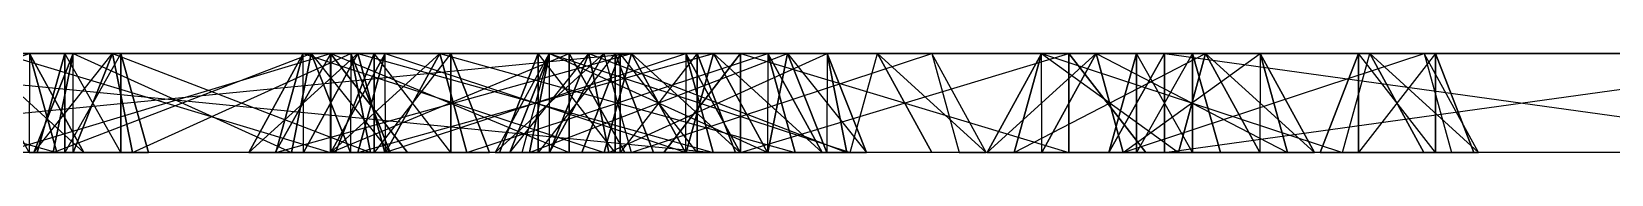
# Model space of a CAD drawing. Extents: x -3500 to 3500, y -22 to 22.
# Drawn here: x -1450.22 to -1412.48, y 19.69 to 22.05 of the extents above; entities that cross this region are included whole.
import ezdxf

# ---------------------------------------------------------------- set-up
doc = ezdxf.new("R2010")
doc.units = 0
doc.layers.add('UB3D', color=1, linetype='CONTINUOUS')

msp = doc.modelspace()

# ---------------------------------------------------------------- linework, layer by layer
at = {"layer": 'UB3D', "color": 2}
for points in [[(-1459.408661, 22.047244, 1392.580236), (-1460.059685, 19.685039, 1391.932126), (-1435.891614, 22.047244, 1368.958189)], [(-1460.059685, 19.685039, 1391.932126), (-1435.891614, 22.047244, 1368.958189), (-1436.542638, 19.685039, 1368.310079)], [(-1459.408661, 22.047244, 1392.580236), (-1458.106693, 22.047244, 1393.876457), (-1435.891614, 22.047244, 1368.958189)], [(-1457.455669, 19.685039, 1370.90252), (-1458.106693, 22.047244, 1370.254409), (-1449.616654, 19.685039, 1363.028504)], [(-1458.106693, 22.047244, 1370.254409), (-1449.616654, 19.685039, 1363.028504), (-1450.267677, 22.047244, 1362.380394)], [(-1457.455669, 19.685039, 1394.524567), (-1458.106693, 22.047244, 1393.876457), (-1433.938622, 19.685039, 1370.90252)], [(-1458.106693, 22.047244, 1393.876457), (-1433.938622, 19.685039, 1370.90252), (-1434.589646, 22.047244, 1370.254409)], [(-1458.106693, 22.047244, 1393.876457), (-1435.891614, 22.047244, 1368.958189), (-1434.589646, 22.047244, 1370.254409)], [(-1457.455669, 19.685039, 1391.932126), (-1450.267677, 22.047244, 1400.454252), (-1449.616654, 19.685039, 1399.806142)], [(-1450.267677, 22.047244, 1400.454252), (-1451.569646, 22.047244, 1401.750472), (-1448.971457, 19.685039, 1401.75626)], [(-1451.569646, 22.047244, 1401.750472), (-1448.971457, 19.685039, 1401.75626), (-1450.273425, 19.685039, 1403.05248)], [(-1450.918661, 22.047244, 1360.813661), (-1450.918661, 19.685039, 1359.895039), (-1443.079646, 22.047244, 1360.813661)], [(-1450.918661, 19.685039, 1359.895039), (-1443.079646, 22.047244, 1360.813661), (-1443.079646, 19.685039, 1359.895039)], [(-1450.918661, 19.685039, 1363.569528), (-1450.918661, 22.047244, 1362.650906), (-1443.079646, 19.685039, 1363.569528)], [(-1450.918661, 22.047244, 1362.650906), (-1443.079646, 19.685039, 1363.569528), (-1443.079646, 22.047244, 1362.650906)], [(-1450.918661, 22.047244, 1360.813661), (-1450.918661, 22.047244, 1362.650906), (-1443.079646, 22.047244, 1360.813661)], [(-1450.918661, 22.047244, 1362.650906), (-1443.079646, 22.047244, 1360.813661), (-1443.079646, 22.047244, 1362.650906)], [(-1450.918661, 22.047244, 1400.18374), (-1450.918661, 19.685039, 1399.265118), (-1443.079646, 22.047244, 1400.18374)], [(-1450.918661, 19.685039, 1399.265118), (-1443.079646, 22.047244, 1400.18374), (-1443.079646, 19.685039, 1399.265118)], [(-1450.918661, 19.685039, 1402.939606), (-1450.918661, 22.047244, 1402.020984), (-1443.079646, 19.685039, 1402.939606)], [(-1450.918661, 22.047244, 1402.020984), (-1443.079646, 19.685039, 1402.939606), (-1443.079646, 22.047244, 1402.020984)], [(-1450.918661, 22.047244, 1400.18374), (-1450.918661, 22.047244, 1402.020984), (-1443.079646, 22.047244, 1400.18374)], [(-1450.918661, 22.047244, 1402.020984), (-1443.079646, 22.047244, 1400.18374), (-1443.079646, 22.047244, 1402.020984)], [(-1450.267677, 22.047244, 1362.380394), (-1450.273425, 19.685039, 1359.782165), (-1448.971457, 19.685039, 1361.078386)], [(-1449.616654, 19.685039, 1363.028504), (-1450.267677, 22.047244, 1362.380394), (-1448.971457, 19.685039, 1361.078386)], [(-1450.267677, 22.047244, 1400.454252), (-1449.616654, 19.685039, 1399.806142), (-1448.971457, 19.685039, 1401.75626)], [(-1450.168661, 19.685039, -1534.760276), (-1449.700472, 19.685039, -1533.345039), (-1449.227992, 22.047244, -1533.815394)], [(-1449.223858, 19.685039, -1535.700906), (-1450.168661, 19.685039, -1534.760276), (-1448.283189, 22.047244, -1534.756024)], [(-1450.168661, 19.685039, -1534.760276), (-1448.283189, 22.047244, -1534.756024), (-1449.227992, 22.047244, -1533.815394)], [(-1450.168661, 19.685039, -1550.953976), (-1449.227992, 22.047244, -1551.898858), (-1449.700472, 19.685039, -1552.369213)], [(-1450.168661, 19.685039, -1550.953976), (-1449.223858, 19.685039, -1550.013346), (-1449.227992, 22.047244, -1551.898858)], [(-1449.422244, 19.685039, -1532.952402), (-1449.422244, 22.047244, -1534.285709), (-1450.088898, 19.685039, -1534.285709)], [(-1449.422244, 22.047244, -1534.285709), (-1450.088898, 19.685039, -1534.285709), (-1449.422244, 22.047244, -1551.428543)], [(-1450.088898, 19.685039, -1534.285709), (-1449.422244, 22.047244, -1551.428543), (-1450.088898, 19.685039, -1551.428543)], [(-1449.422244, 22.047244, -1551.428543), (-1450.088898, 19.685039, -1551.428543), (-1449.422244, 19.685039, -1552.76185)], [(-1449.700472, 19.685039, -1533.345039), (-1449.227992, 22.047244, -1533.815394), (-1444.011575, 19.685039, -1527.630748)], [(-1449.227992, 22.047244, -1551.898858), (-1449.700472, 19.685039, -1552.369213), (-1443.539094, 22.047244, -1557.61315)], [(-1449.700472, 19.685039, -1552.369213), (-1443.539094, 22.047244, -1557.61315), (-1444.011575, 19.685039, -1558.083504)], [(-1449.422244, 19.685039, -1532.952402), (-1448.088937, 19.685039, -1532.952402), (-1449.422244, 22.047244, -1534.285709)], [(-1448.088937, 19.685039, -1532.952402), (-1449.422244, 22.047244, -1534.285709), (-1448.088937, 22.047244, -1534.285709)], [(-1449.422244, 22.047244, -1534.285709), (-1448.088937, 22.047244, -1534.285709), (-1449.422244, 22.047244, -1551.428543)], [(-1448.088937, 22.047244, -1534.285709), (-1449.422244, 22.047244, -1551.428543), (-1448.088937, 22.047244, -1551.428543)], [(-1449.422244, 22.047244, -1551.428543), (-1448.088937, 22.047244, -1551.428543), (-1449.422244, 19.685039, -1552.76185)], [(-1448.088937, 22.047244, -1551.428543), (-1449.422244, 19.685039, -1552.76185), (-1448.088937, 19.685039, -1552.76185)], [(-1449.227992, 22.047244, -1533.815394), (-1444.011575, 19.685039, -1527.630748), (-1443.539094, 22.047244, -1528.101102)], [(-1448.283189, 22.047244, -1534.756024), (-1449.227992, 22.047244, -1533.815394), (-1442.594291, 22.047244, -1529.041732)], [(-1449.227992, 22.047244, -1533.815394), (-1442.594291, 22.047244, -1529.041732), (-1443.539094, 22.047244, -1528.101102)], [(-1449.223858, 19.685039, -1550.013346), (-1449.227992, 22.047244, -1551.898858), (-1448.283189, 22.047244, -1550.958228)], [(-1449.227992, 22.047244, -1551.898858), (-1448.283189, 22.047244, -1550.958228), (-1443.539094, 22.047244, -1557.61315)], [(-1449.223858, 19.685039, -1535.700906), (-1448.283189, 22.047244, -1534.756024), (-1447.810709, 19.685039, -1535.226378)], [(-1449.223858, 19.685039, -1550.013346), (-1447.810709, 19.685039, -1550.487874), (-1448.283189, 22.047244, -1550.958228)], [(-1448.283189, 22.047244, -1534.756024), (-1447.810709, 19.685039, -1535.226378), (-1442.594291, 22.047244, -1529.041732)], [(-1447.810709, 19.685039, -1550.487874), (-1448.283189, 22.047244, -1550.958228), (-1442.121811, 19.685039, -1556.202165)], [(-1448.283189, 22.047244, -1550.958228), (-1442.121811, 19.685039, -1556.202165), (-1442.594291, 22.047244, -1556.67252)], [(-1448.283189, 22.047244, -1550.958228), (-1443.539094, 22.047244, -1557.61315), (-1442.594291, 22.047244, -1556.67252)], [(-1448.088937, 19.685039, -1532.952402), (-1447.422283, 19.685039, -1534.285709), (-1448.088937, 22.047244, -1534.285709)], [(-1447.422283, 19.685039, -1534.285709), (-1448.088937, 22.047244, -1534.285709), (-1447.422283, 19.685039, -1551.428543)], [(-1448.088937, 22.047244, -1534.285709), (-1447.422283, 19.685039, -1551.428543), (-1448.088937, 22.047244, -1551.428543)], [(-1447.422283, 19.685039, -1551.428543), (-1448.088937, 22.047244, -1551.428543), (-1448.088937, 19.685039, -1552.76185)], [(-1447.810709, 19.685039, -1535.226378), (-1442.594291, 22.047244, -1529.041732), (-1442.121811, 19.685039, -1529.512087)], [(-1445.02685, 19.685039, 1361.078386), (-1444.381654, 19.685039, 1363.028504), (-1443.73063, 22.047244, 1362.380394)], [(-1443.724882, 19.685039, 1359.782165), (-1445.02685, 19.685039, 1361.078386), (-1442.428661, 22.047244, 1361.084173)], [(-1445.02685, 19.685039, 1361.078386), (-1442.428661, 22.047244, 1361.084173), (-1443.73063, 22.047244, 1362.380394)], [(-1445.02685, 19.685039, 1401.75626), (-1443.73063, 22.047244, 1400.454252), (-1444.381654, 19.685039, 1399.806142)], [(-1445.02685, 19.685039, 1401.75626), (-1443.724882, 19.685039, 1403.05248), (-1443.73063, 22.047244, 1400.454252)], [(-1444.4, 19.685039, -1529.238071), (-1443.066693, 22.047244, -1529.238071), (-1443.066693, 19.685039, -1529.904724)], [(-1444.4, 19.685039, -1527.904764), (-1443.066693, 19.685039, -1527.23811), (-1443.066693, 22.047244, -1527.904764)], [(-1444.4, 19.685039, -1529.238071), (-1444.4, 19.685039, -1527.904764), (-1443.066693, 22.047244, -1529.238071)], [(-1444.4, 19.685039, -1527.904764), (-1443.066693, 22.047244, -1529.238071), (-1443.066693, 22.047244, -1527.904764)], [(-1444.4, 19.685039, -1557.809488), (-1443.066693, 22.047244, -1557.809488), (-1443.066693, 19.685039, -1558.476142)], [(-1444.4, 19.685039, -1556.476181), (-1443.066693, 19.685039, -1555.809528), (-1443.066693, 22.047244, -1556.476181)], [(-1444.4, 19.685039, -1557.809488), (-1444.4, 19.685039, -1556.476181), (-1443.066693, 22.047244, -1557.809488)], [(-1444.4, 19.685039, -1556.476181), (-1443.066693, 22.047244, -1557.809488), (-1443.066693, 22.047244, -1556.476181)], [(-1444.381654, 19.685039, 1363.028504), (-1443.73063, 22.047244, 1362.380394), (-1436.542638, 19.685039, 1370.90252)], [(-1443.73063, 22.047244, 1400.454252), (-1444.381654, 19.685039, 1399.806142), (-1435.891614, 22.047244, 1392.580236)], [(-1444.381654, 19.685039, 1399.806142), (-1435.891614, 22.047244, 1392.580236), (-1436.542638, 19.685039, 1391.932126)], [(-1444.011575, 19.685039, -1527.630748), (-1443.539094, 22.047244, -1528.101102), (-1442.598425, 19.685039, -1527.15622)], [(-1443.539094, 22.047244, -1557.61315), (-1444.011575, 19.685039, -1558.083504), (-1442.598425, 19.685039, -1558.558031)], [(-1443.73063, 22.047244, 1362.380394), (-1436.542638, 19.685039, 1370.90252), (-1435.891614, 22.047244, 1370.254409)], [(-1442.428661, 22.047244, 1361.084173), (-1443.73063, 22.047244, 1362.380394), (-1434.589646, 22.047244, 1368.958189)], [(-1443.73063, 22.047244, 1362.380394), (-1434.589646, 22.047244, 1368.958189), (-1435.891614, 22.047244, 1370.254409)], [(-1443.724882, 19.685039, 1403.05248), (-1443.73063, 22.047244, 1400.454252), (-1442.428661, 22.047244, 1401.750472)], [(-1443.73063, 22.047244, 1400.454252), (-1442.428661, 22.047244, 1401.750472), (-1435.891614, 22.047244, 1392.580236)], [(-1443.724882, 19.685039, 1359.782165), (-1442.428661, 22.047244, 1361.084173), (-1441.777638, 19.685039, 1360.436063)], [(-1443.724882, 19.685039, 1403.05248), (-1441.777638, 19.685039, 1402.398583), (-1442.428661, 22.047244, 1401.750472)], [(-1442.594291, 22.047244, -1529.041732), (-1443.539094, 22.047244, -1528.101102), (-1441.653622, 19.685039, -1528.09685)], [(-1443.539094, 22.047244, -1528.101102), (-1441.653622, 19.685039, -1528.09685), (-1442.598425, 19.685039, -1527.15622)], [(-1443.539094, 22.047244, -1557.61315), (-1442.594291, 22.047244, -1556.67252), (-1442.598425, 19.685039, -1558.558031)], [(-1443.079646, 22.047244, 1360.813661), (-1443.079646, 19.685039, 1359.895039), (-1441.242402, 19.685039, 1360.813661)], [(-1443.079646, 19.685039, 1363.569528), (-1443.079646, 22.047244, 1362.650906), (-1441.242402, 19.685039, 1362.650906)], [(-1443.079646, 22.047244, 1360.813661), (-1443.079646, 22.047244, 1362.650906), (-1441.242402, 19.685039, 1360.813661)], [(-1443.079646, 22.047244, 1362.650906), (-1441.242402, 19.685039, 1360.813661), (-1441.242402, 19.685039, 1362.650906)], [(-1443.079646, 22.047244, 1400.18374), (-1443.079646, 19.685039, 1399.265118), (-1441.242402, 19.685039, 1400.18374)], [(-1443.079646, 19.685039, 1402.939606), (-1443.079646, 22.047244, 1402.020984), (-1441.242402, 19.685039, 1402.020984)], [(-1443.079646, 22.047244, 1400.18374), (-1443.079646, 22.047244, 1402.020984), (-1441.242402, 19.685039, 1400.18374)], [(-1443.079646, 22.047244, 1402.020984), (-1441.242402, 19.685039, 1400.18374), (-1441.242402, 19.685039, 1402.020984)], [(-1443.067087, 19.685039, 1216.71689), (-1441.770866, 22.047244, 1215.414882), (-1442.42189, 19.685039, 1214.766772)], [(-1443.067087, 19.685039, 1216.71689), (-1441.765118, 19.685039, 1218.01311), (-1441.770866, 22.047244, 1215.414882)], [(-1443.067087, 19.685039, 1337.456339), (-1442.42189, 19.685039, 1339.406457), (-1441.770866, 22.047244, 1338.758346)], [(-1441.765118, 19.685039, 1336.160118), (-1443.067087, 19.685039, 1337.456339), (-1440.468898, 22.047244, 1337.462126)], [(-1443.067087, 19.685039, 1337.456339), (-1440.468898, 22.047244, 1337.462126), (-1441.770866, 22.047244, 1338.758346)], [(-1443.067087, 19.685039, 1326.95311), (-1441.770866, 22.047244, 1325.651102), (-1442.42189, 19.685039, 1325.002992)], [(-1443.067087, 19.685039, 1326.95311), (-1441.765118, 19.685039, 1328.249331), (-1441.770866, 22.047244, 1325.651102)], [(-1443.066693, 22.047244, -1529.238071), (-1443.066693, 19.685039, -1529.904724), (-1437.377795, 22.047244, -1529.238071)], [(-1443.066693, 19.685039, -1529.904724), (-1437.377795, 22.047244, -1529.238071), (-1437.377795, 19.685039, -1529.904724)], [(-1443.066693, 19.685039, -1527.23811), (-1443.066693, 22.047244, -1527.904764), (-1437.377795, 19.685039, -1527.23811)], [(-1443.066693, 22.047244, -1527.904764), (-1437.377795, 19.685039, -1527.23811), (-1437.377795, 22.047244, -1527.904764)], [(-1443.066693, 22.047244, -1529.238071), (-1443.066693, 22.047244, -1527.904764), (-1437.377795, 22.047244, -1529.238071)], [(-1443.066693, 22.047244, -1527.904764), (-1437.377795, 22.047244, -1529.238071), (-1437.377795, 22.047244, -1527.904764)], [(-1443.066693, 22.047244, -1557.809488), (-1443.066693, 19.685039, -1558.476142), (-1437.377795, 22.047244, -1557.809488)], [(-1443.066693, 19.685039, -1558.476142), (-1437.377795, 22.047244, -1557.809488), (-1437.377795, 19.685039, -1558.476142)], [(-1443.066693, 19.685039, -1555.809528), (-1443.066693, 22.047244, -1556.476181), (-1437.377795, 19.685039, -1555.809528)], [(-1443.066693, 22.047244, -1556.476181), (-1437.377795, 19.685039, -1555.809528), (-1437.377795, 22.047244, -1556.476181)], [(-1443.066693, 22.047244, -1557.809488), (-1443.066693, 22.047244, -1556.476181), (-1437.377795, 22.047244, -1557.809488)], [(-1443.066693, 22.047244, -1556.476181), (-1437.377795, 22.047244, -1557.809488), (-1437.377795, 22.047244, -1556.476181)], [(-1442.038504, 19.685039, 1237.585276), (-1442.038504, 22.047244, 1235.748031), (-1442.957126, 19.685039, 1235.748031)], [(-1442.038504, 22.047244, 1235.748031), (-1442.957126, 19.685039, 1235.748031), (-1442.038504, 22.047244, 1196.377953)], [(-1442.957126, 19.685039, 1235.748031), (-1442.038504, 22.047244, 1196.377953), (-1442.957126, 19.685039, 1196.377953)], [(-1442.038504, 22.047244, 1196.377953), (-1442.957126, 19.685039, 1196.377953), (-1442.038504, 19.685039, 1194.540709)], [(-1442.038504, 19.685039, 1339.94748), (-1442.038504, 22.047244, 1338.110236), (-1442.957126, 19.685039, 1338.110236)], [(-1442.038504, 22.047244, 1338.110236), (-1442.957126, 19.685039, 1338.110236), (-1442.038504, 22.047244, 1326.299213)], [(-1442.957126, 19.685039, 1338.110236), (-1442.038504, 22.047244, 1326.299213), (-1442.957126, 19.685039, 1326.299213)], [(-1442.038504, 22.047244, 1326.299213), (-1442.957126, 19.685039, 1326.299213), (-1442.038504, 19.685039, 1324.461969)], [(-1442.594291, 22.047244, -1556.67252), (-1442.598425, 19.685039, -1558.558031), (-1441.653622, 19.685039, -1557.617402)], [(-1442.594291, 22.047244, -1529.041732), (-1442.121811, 19.685039, -1529.512087), (-1441.653622, 19.685039, -1528.09685)], [(-1442.121811, 19.685039, -1556.202165), (-1442.594291, 22.047244, -1556.67252), (-1441.653622, 19.685039, -1557.617402)], [(-1442.428661, 22.047244, 1361.084173), (-1441.777638, 19.685039, 1360.436063), (-1434.589646, 22.047244, 1368.958189)], [(-1441.777638, 19.685039, 1402.398583), (-1442.428661, 22.047244, 1401.750472), (-1433.938622, 19.685039, 1394.524567)], [(-1442.428661, 22.047244, 1401.750472), (-1433.938622, 19.685039, 1394.524567), (-1434.589646, 22.047244, 1393.876457)], [(-1442.428661, 22.047244, 1401.750472), (-1435.891614, 22.047244, 1392.580236), (-1434.589646, 22.047244, 1393.876457)], [(-1441.770866, 22.047244, 1215.414882), (-1442.42189, 19.685039, 1214.766772), (-1433.93185, 22.047244, 1207.540866)], [(-1442.42189, 19.685039, 1214.766772), (-1433.93185, 22.047244, 1207.540866), (-1434.582874, 19.685039, 1206.892756)], [(-1442.42189, 19.685039, 1339.406457), (-1441.770866, 22.047244, 1338.758346), (-1434.582874, 19.685039, 1347.280472)], [(-1441.770866, 22.047244, 1325.651102), (-1442.42189, 19.685039, 1325.002992), (-1433.93185, 22.047244, 1317.777087)], [(-1442.42189, 19.685039, 1325.002992), (-1433.93185, 22.047244, 1317.777087), (-1434.582874, 19.685039, 1317.128976)], [(-1442.038504, 19.685039, 1237.585276), (-1440.20126, 19.685039, 1237.585276), (-1442.038504, 22.047244, 1235.748031)], [(-1440.20126, 19.685039, 1237.585276), (-1442.038504, 22.047244, 1235.748031), (-1440.20126, 22.047244, 1235.748031)], [(-1442.038504, 22.047244, 1235.748031), (-1440.20126, 22.047244, 1235.748031), (-1442.038504, 22.047244, 1196.377953)], [(-1440.20126, 22.047244, 1235.748031), (-1442.038504, 22.047244, 1196.377953), (-1440.20126, 22.047244, 1196.377953)], [(-1442.038504, 22.047244, 1196.377953), (-1440.20126, 22.047244, 1196.377953), (-1442.038504, 19.685039, 1194.540709)], [(-1440.20126, 22.047244, 1196.377953), (-1442.038504, 19.685039, 1194.540709), (-1440.20126, 19.685039, 1194.540709)], [(-1442.038504, 19.685039, 1339.94748), (-1440.20126, 19.685039, 1339.94748), (-1442.038504, 22.047244, 1338.110236)], [(-1440.20126, 19.685039, 1339.94748), (-1442.038504, 22.047244, 1338.110236), (-1440.20126, 22.047244, 1338.110236)], [(-1442.038504, 22.047244, 1338.110236), (-1440.20126, 22.047244, 1338.110236), (-1442.038504, 22.047244, 1326.299213)], [(-1440.20126, 22.047244, 1338.110236), (-1442.038504, 22.047244, 1326.299213), (-1440.20126, 22.047244, 1326.299213)], [(-1442.038504, 22.047244, 1326.299213), (-1440.20126, 22.047244, 1326.299213), (-1442.038504, 19.685039, 1324.461969)], [(-1440.20126, 22.047244, 1326.299213), (-1442.038504, 19.685039, 1324.461969), (-1440.20126, 19.685039, 1324.461969)], [(-1441.777638, 19.685039, 1360.436063), (-1434.589646, 22.047244, 1368.958189), (-1433.938622, 19.685039, 1368.310079)], [(-1441.765118, 19.685039, 1218.01311), (-1441.770866, 22.047244, 1215.414882), (-1440.468898, 22.047244, 1216.711102)], [(-1441.770866, 22.047244, 1215.414882), (-1440.468898, 22.047244, 1216.711102), (-1433.93185, 22.047244, 1207.540866)], [(-1441.770866, 22.047244, 1338.758346), (-1434.582874, 19.685039, 1347.280472), (-1433.93185, 22.047244, 1346.632362)], [(-1440.468898, 22.047244, 1337.462126), (-1441.770866, 22.047244, 1338.758346), (-1432.629882, 22.047244, 1345.336142)], [(-1441.770866, 22.047244, 1338.758346), (-1432.629882, 22.047244, 1345.336142), (-1433.93185, 22.047244, 1346.632362)], [(-1441.765118, 19.685039, 1328.249331), (-1441.770866, 22.047244, 1325.651102), (-1440.468898, 22.047244, 1326.947323)], [(-1441.770866, 22.047244, 1325.651102), (-1440.468898, 22.047244, 1326.947323), (-1433.93185, 22.047244, 1317.777087)], [(-1441.765118, 19.685039, 1218.01311), (-1439.817874, 19.685039, 1217.359213), (-1440.468898, 22.047244, 1216.711102)], [(-1441.765118, 19.685039, 1336.160118), (-1440.468898, 22.047244, 1337.462126), (-1439.817874, 19.685039, 1336.814016)], [(-1441.765118, 19.685039, 1328.249331), (-1439.817874, 19.685039, 1327.595433), (-1440.468898, 22.047244, 1326.947323)], [(-1439.817874, 19.685039, 1217.359213), (-1440.468898, 22.047244, 1216.711102), (-1431.978858, 19.685039, 1209.485197)], [(-1440.468898, 22.047244, 1216.711102), (-1431.978858, 19.685039, 1209.485197), (-1432.629882, 22.047244, 1208.837087)], [(-1440.468898, 22.047244, 1216.711102), (-1433.93185, 22.047244, 1207.540866), (-1432.629882, 22.047244, 1208.837087)], [(-1440.468898, 22.047244, 1337.462126), (-1439.817874, 19.685039, 1336.814016), (-1432.629882, 22.047244, 1345.336142)], [(-1439.817874, 19.685039, 1327.595433), (-1440.468898, 22.047244, 1326.947323), (-1431.978858, 19.685039, 1319.721417)], [(-1440.468898, 22.047244, 1326.947323), (-1431.978858, 19.685039, 1319.721417), (-1432.629882, 22.047244, 1319.073307)], [(-1440.468898, 22.047244, 1326.947323), (-1433.93185, 22.047244, 1317.777087), (-1432.629882, 22.047244, 1319.073307)], [(-1440.20126, 19.685039, 1237.585276), (-1439.282638, 19.685039, 1235.748031), (-1440.20126, 22.047244, 1235.748031)], [(-1439.282638, 19.685039, 1235.748031), (-1440.20126, 22.047244, 1235.748031), (-1439.282638, 19.685039, 1196.377953)], [(-1440.20126, 22.047244, 1235.748031), (-1439.282638, 19.685039, 1196.377953), (-1440.20126, 22.047244, 1196.377953)], [(-1439.282638, 19.685039, 1196.377953), (-1440.20126, 22.047244, 1196.377953), (-1440.20126, 19.685039, 1194.540709)], [(-1440.20126, 19.685039, 1339.94748), (-1439.282638, 19.685039, 1338.110236), (-1440.20126, 22.047244, 1338.110236)], [(-1439.282638, 19.685039, 1338.110236), (-1440.20126, 22.047244, 1338.110236), (-1439.282638, 19.685039, 1326.299213)], [(-1440.20126, 22.047244, 1338.110236), (-1439.282638, 19.685039, 1326.299213), (-1440.20126, 22.047244, 1326.299213)], [(-1439.282638, 19.685039, 1326.299213), (-1440.20126, 22.047244, 1326.299213), (-1440.20126, 19.685039, 1324.461969)], [(-1439.817874, 19.685039, 1336.814016), (-1432.629882, 22.047244, 1345.336142), (-1431.978858, 19.685039, 1344.688031)], [(-1439.147559, 19.685039, 1282.338228), (-1438.502362, 19.685039, 1284.288346), (-1437.851339, 22.047244, 1283.640236)], [(-1437.845591, 19.685039, 1281.042008), (-1439.147559, 19.685039, 1282.338228), (-1436.54937, 22.047244, 1282.344016)], [(-1439.147559, 19.685039, 1282.338228), (-1436.54937, 22.047244, 1282.344016), (-1437.851339, 22.047244, 1283.640236)], [(-1438.118976, 19.685039, 1284.82937), (-1438.118976, 22.047244, 1282.992126), (-1439.037598, 19.685039, 1282.992126)], [(-1438.118976, 22.047244, 1282.992126), (-1439.037598, 19.685039, 1282.992126), (-1438.118976, 22.047244, 1251.496063)], [(-1439.037598, 19.685039, 1282.992126), (-1438.118976, 22.047244, 1251.496063), (-1439.037598, 19.685039, 1251.496063)], [(-1438.118976, 22.047244, 1251.496063), (-1439.037598, 19.685039, 1251.496063), (-1438.118976, 19.685039, 1249.658819)], [(-1438.790866, 19.685039, -1528.09685), (-1437.850197, 22.047244, -1529.041732), (-1438.322677, 19.685039, -1529.512087)], [(-1438.790866, 19.685039, -1528.09685), (-1437.846063, 19.685039, -1527.15622), (-1437.850197, 22.047244, -1529.041732)], [(-1438.790866, 19.685039, -1557.617402), (-1438.322677, 19.685039, -1556.202165), (-1437.850197, 22.047244, -1556.67252)], [(-1437.846063, 19.685039, -1558.558031), (-1438.790866, 19.685039, -1557.617402), (-1436.905394, 22.047244, -1557.61315)], [(-1438.790866, 19.685039, -1557.617402), (-1436.905394, 22.047244, -1557.61315), (-1437.850197, 22.047244, -1556.67252)], [(-1438.502362, 19.685039, 1284.288346), (-1437.851339, 22.047244, 1283.640236), (-1430.663346, 19.685039, 1292.162362)], [(-1437.850197, 22.047244, -1529.041732), (-1438.322677, 19.685039, -1529.512087), (-1432.161299, 22.047244, -1534.756024)], [(-1438.322677, 19.685039, -1529.512087), (-1432.161299, 22.047244, -1534.756024), (-1432.63378, 19.685039, -1535.226378)], [(-1438.322677, 19.685039, -1556.202165), (-1437.850197, 22.047244, -1556.67252), (-1432.63378, 19.685039, -1550.487874)], [(-1438.118976, 19.685039, 1284.82937), (-1436.281732, 19.685039, 1284.82937), (-1438.118976, 22.047244, 1282.992126)], [(-1436.281732, 19.685039, 1284.82937), (-1438.118976, 22.047244, 1282.992126), (-1436.281732, 22.047244, 1282.992126)], [(-1438.118976, 22.047244, 1282.992126), (-1436.281732, 22.047244, 1282.992126), (-1438.118976, 22.047244, 1251.496063)], [(-1436.281732, 22.047244, 1282.992126), (-1438.118976, 22.047244, 1251.496063), (-1436.281732, 22.047244, 1251.496063)], [(-1438.118976, 22.047244, 1251.496063), (-1436.281732, 22.047244, 1251.496063), (-1438.118976, 19.685039, 1249.658819)], [(-1436.281732, 22.047244, 1251.496063), (-1438.118976, 19.685039, 1249.658819), (-1436.281732, 19.685039, 1249.658819)], [(-1437.851339, 22.047244, 1283.640236), (-1430.663346, 19.685039, 1292.162362), (-1430.012323, 22.047244, 1291.514252)], [(-1436.54937, 22.047244, 1282.344016), (-1437.851339, 22.047244, 1283.640236), (-1428.710354, 22.047244, 1290.218031)], [(-1437.851339, 22.047244, 1283.640236), (-1428.710354, 22.047244, 1290.218031), (-1430.012323, 22.047244, 1291.514252)], [(-1437.846063, 19.685039, -1527.15622), (-1437.850197, 22.047244, -1529.041732), (-1436.905394, 22.047244, -1528.101102)], [(-1437.850197, 22.047244, -1529.041732), (-1436.905394, 22.047244, -1528.101102), (-1432.161299, 22.047244, -1534.756024)], [(-1437.850197, 22.047244, -1556.67252), (-1432.63378, 19.685039, -1550.487874), (-1432.161299, 22.047244, -1550.958228)], [(-1436.905394, 22.047244, -1557.61315), (-1437.850197, 22.047244, -1556.67252), (-1431.216496, 22.047244, -1551.898858)], [(-1437.850197, 22.047244, -1556.67252), (-1431.216496, 22.047244, -1551.898858), (-1432.161299, 22.047244, -1550.958228)], [(-1437.846063, 19.685039, -1527.15622), (-1436.432913, 19.685039, -1527.630748), (-1436.905394, 22.047244, -1528.101102)], [(-1437.846063, 19.685039, -1558.558031), (-1436.905394, 22.047244, -1557.61315), (-1436.432913, 19.685039, -1558.083504)], [(-1437.845591, 19.685039, 1281.042008), (-1436.54937, 22.047244, 1282.344016), (-1435.898346, 19.685039, 1281.695906)], [(-1437.377795, 22.047244, -1529.238071), (-1437.377795, 19.685039, -1529.904724), (-1436.044488, 19.685039, -1529.238071)], [(-1437.377795, 19.685039, -1527.23811), (-1437.377795, 22.047244, -1527.904764), (-1436.044488, 19.685039, -1527.904764)], [(-1437.377795, 22.047244, -1529.238071), (-1437.377795, 22.047244, -1527.904764), (-1436.044488, 19.685039, -1529.238071)], [(-1437.377795, 22.047244, -1527.904764), (-1436.044488, 19.685039, -1529.238071), (-1436.044488, 19.685039, -1527.904764)], [(-1437.377795, 22.047244, -1557.809488), (-1437.377795, 19.685039, -1558.476142), (-1436.044488, 19.685039, -1557.809488)], [(-1437.377795, 19.685039, -1555.809528), (-1437.377795, 22.047244, -1556.476181), (-1436.044488, 19.685039, -1556.476181)], [(-1437.377795, 22.047244, -1557.809488), (-1437.377795, 22.047244, -1556.476181), (-1436.044488, 19.685039, -1557.809488)], [(-1437.377795, 22.047244, -1556.476181), (-1436.044488, 19.685039, -1557.809488), (-1436.044488, 19.685039, -1556.476181)], [(-1436.159252, 19.685039, 1395.065591), (-1436.159252, 22.047244, 1393.228346), (-1437.077874, 19.685039, 1393.228346)], [(-1436.159252, 22.047244, 1393.228346), (-1437.077874, 19.685039, 1393.228346), (-1436.159252, 22.047244, 1369.606299)], [(-1437.077874, 19.685039, 1393.228346), (-1436.159252, 22.047244, 1369.606299), (-1437.077874, 19.685039, 1369.606299)], [(-1436.159252, 22.047244, 1369.606299), (-1437.077874, 19.685039, 1369.606299), (-1436.159252, 19.685039, 1367.769055)], [(-1436.432913, 19.685039, -1527.630748), (-1436.905394, 22.047244, -1528.101102), (-1430.744016, 19.685039, -1533.345039)], [(-1436.905394, 22.047244, -1528.101102), (-1430.744016, 19.685039, -1533.345039), (-1431.216496, 22.047244, -1533.815394)], [(-1436.905394, 22.047244, -1528.101102), (-1432.161299, 22.047244, -1534.756024), (-1431.216496, 22.047244, -1533.815394)], [(-1436.905394, 22.047244, -1557.61315), (-1436.432913, 19.685039, -1558.083504), (-1431.216496, 22.047244, -1551.898858)], [(-1436.54937, 22.047244, 1282.344016), (-1435.898346, 19.685039, 1281.695906), (-1428.710354, 22.047244, 1290.218031)], [(-1436.542638, 19.685039, 1370.90252), (-1435.891614, 22.047244, 1370.254409), (-1434.595394, 19.685039, 1371.556417)], [(-1435.891614, 22.047244, 1392.580236), (-1436.542638, 19.685039, 1391.932126), (-1434.595394, 19.685039, 1391.278228)], [(-1435.891614, 22.047244, 1368.958189), (-1436.542638, 19.685039, 1368.310079), (-1434.595394, 19.685039, 1367.656181)], [(-1436.432913, 19.685039, -1558.083504), (-1431.216496, 22.047244, -1551.898858), (-1430.744016, 19.685039, -1552.369213)], [(-1436.281732, 19.685039, 1284.82937), (-1435.36311, 19.685039, 1282.992126), (-1436.281732, 22.047244, 1282.992126)], [(-1435.36311, 19.685039, 1282.992126), (-1436.281732, 22.047244, 1282.992126), (-1435.36311, 19.685039, 1251.496063)], [(-1436.281732, 22.047244, 1282.992126), (-1435.36311, 19.685039, 1251.496063), (-1436.281732, 22.047244, 1251.496063)], [(-1435.36311, 19.685039, 1251.496063), (-1436.281732, 22.047244, 1251.496063), (-1436.281732, 19.685039, 1249.658819)], [(-1436.159252, 19.685039, 1395.065591), (-1434.322008, 19.685039, 1395.065591), (-1436.159252, 22.047244, 1393.228346)], [(-1434.322008, 19.685039, 1395.065591), (-1436.159252, 22.047244, 1393.228346), (-1434.322008, 22.047244, 1393.228346)], [(-1436.159252, 22.047244, 1393.228346), (-1434.322008, 22.047244, 1393.228346), (-1436.159252, 22.047244, 1369.606299)], [(-1434.322008, 22.047244, 1393.228346), (-1436.159252, 22.047244, 1369.606299), (-1434.322008, 22.047244, 1369.606299)], [(-1436.159252, 22.047244, 1369.606299), (-1434.322008, 22.047244, 1369.606299), (-1436.159252, 19.685039, 1367.769055)], [(-1434.322008, 22.047244, 1369.606299), (-1436.159252, 19.685039, 1367.769055), (-1434.322008, 19.685039, 1367.769055)], [(-1435.898346, 19.685039, 1281.695906), (-1428.710354, 22.047244, 1290.218031), (-1428.059331, 19.685039, 1289.569921)], [(-1434.589646, 22.047244, 1368.958189), (-1435.891614, 22.047244, 1370.254409), (-1433.293425, 19.685039, 1370.260197)], [(-1435.891614, 22.047244, 1370.254409), (-1433.293425, 19.685039, 1370.260197), (-1434.595394, 19.685039, 1371.556417)], [(-1435.891614, 22.047244, 1392.580236), (-1434.589646, 22.047244, 1393.876457), (-1434.595394, 19.685039, 1391.278228)], [(-1435.891614, 22.047244, 1368.958189), (-1434.589646, 22.047244, 1370.254409), (-1434.595394, 19.685039, 1367.656181)], [(-1435.11811, 19.685039, 1207.270354), (-1433.280866, 22.047244, 1207.270354), (-1433.280866, 19.685039, 1206.351732)], [(-1435.11811, 19.685039, 1209.107598), (-1433.280866, 19.685039, 1210.02622), (-1433.280866, 22.047244, 1209.107598)], [(-1435.11811, 19.685039, 1207.270354), (-1435.11811, 19.685039, 1209.107598), (-1433.280866, 22.047244, 1207.270354)], [(-1435.11811, 19.685039, 1209.107598), (-1433.280866, 22.047244, 1207.270354), (-1433.280866, 22.047244, 1209.107598)], [(-1435.11811, 19.685039, 1345.06563), (-1433.280866, 22.047244, 1345.06563), (-1433.280866, 19.685039, 1344.147008)], [(-1435.11811, 19.685039, 1346.902874), (-1433.280866, 19.685039, 1347.821496), (-1433.280866, 22.047244, 1346.902874)], [(-1435.11811, 19.685039, 1345.06563), (-1435.11811, 19.685039, 1346.902874), (-1433.280866, 22.047244, 1345.06563)], [(-1435.11811, 19.685039, 1346.902874), (-1433.280866, 22.047244, 1345.06563), (-1433.280866, 22.047244, 1346.902874)], [(-1435.11811, 19.685039, 1317.506575), (-1433.280866, 22.047244, 1317.506575), (-1433.280866, 19.685039, 1316.587953)], [(-1435.11811, 19.685039, 1319.343819), (-1433.280866, 19.685039, 1320.262441), (-1433.280866, 22.047244, 1319.343819)], [(-1435.11811, 19.685039, 1317.506575), (-1435.11811, 19.685039, 1319.343819), (-1433.280866, 22.047244, 1317.506575)], [(-1435.11811, 19.685039, 1319.343819), (-1433.280866, 22.047244, 1317.506575), (-1433.280866, 22.047244, 1319.343819)], [(-1434.589646, 22.047244, 1393.876457), (-1434.595394, 19.685039, 1391.278228), (-1433.293425, 19.685039, 1392.574449)], [(-1434.589646, 22.047244, 1370.254409), (-1434.595394, 19.685039, 1367.656181), (-1433.293425, 19.685039, 1368.952402)], [(-1434.589646, 22.047244, 1368.958189), (-1433.938622, 19.685039, 1368.310079), (-1433.293425, 19.685039, 1370.260197)], [(-1433.938622, 19.685039, 1394.524567), (-1434.589646, 22.047244, 1393.876457), (-1433.293425, 19.685039, 1392.574449)], [(-1433.938622, 19.685039, 1370.90252), (-1434.589646, 22.047244, 1370.254409), (-1433.293425, 19.685039, 1368.952402)], [(-1433.93185, 22.047244, 1207.540866), (-1434.582874, 19.685039, 1206.892756), (-1432.63563, 19.685039, 1206.238858)], [(-1434.582874, 19.685039, 1347.280472), (-1433.93185, 22.047244, 1346.632362), (-1432.63563, 19.685039, 1347.93437)], [(-1433.93185, 22.047244, 1317.777087), (-1434.582874, 19.685039, 1317.128976), (-1432.63563, 19.685039, 1316.475079)], [(-1434.322008, 19.685039, 1395.065591), (-1433.403386, 19.685039, 1393.228346), (-1434.322008, 22.047244, 1393.228346)], [(-1433.403386, 19.685039, 1393.228346), (-1434.322008, 22.047244, 1393.228346), (-1433.403386, 19.685039, 1369.606299)], [(-1434.322008, 22.047244, 1393.228346), (-1433.403386, 19.685039, 1369.606299), (-1434.322008, 22.047244, 1369.606299)], [(-1433.403386, 19.685039, 1369.606299), (-1434.322008, 22.047244, 1369.606299), (-1434.322008, 19.685039, 1367.769055)], [(-1433.93185, 22.047244, 1207.540866), (-1432.629882, 22.047244, 1208.837087), (-1432.63563, 19.685039, 1206.238858)], [(-1432.629882, 22.047244, 1345.336142), (-1433.93185, 22.047244, 1346.632362), (-1431.333661, 19.685039, 1346.63815)], [(-1433.93185, 22.047244, 1346.632362), (-1431.333661, 19.685039, 1346.63815), (-1432.63563, 19.685039, 1347.93437)], [(-1433.93185, 22.047244, 1317.777087), (-1432.629882, 22.047244, 1319.073307), (-1432.63563, 19.685039, 1316.475079)], [(-1433.280866, 22.047244, 1207.270354), (-1433.280866, 19.685039, 1206.351732), (-1425.44185, 22.047244, 1207.270354)], [(-1433.280866, 19.685039, 1206.351732), (-1425.44185, 22.047244, 1207.270354), (-1425.44185, 19.685039, 1206.351732)], [(-1433.280866, 19.685039, 1210.02622), (-1433.280866, 22.047244, 1209.107598), (-1425.44185, 19.685039, 1210.02622)], [(-1433.280866, 22.047244, 1209.107598), (-1425.44185, 19.685039, 1210.02622), (-1425.44185, 22.047244, 1209.107598)], [(-1433.280866, 22.047244, 1207.270354), (-1433.280866, 22.047244, 1209.107598), (-1425.44185, 22.047244, 1207.270354)], [(-1433.280866, 22.047244, 1209.107598), (-1425.44185, 22.047244, 1207.270354), (-1425.44185, 22.047244, 1209.107598)], [(-1433.280866, 22.047244, 1345.06563), (-1433.280866, 19.685039, 1344.147008), (-1425.44185, 22.047244, 1345.06563)], [(-1433.280866, 19.685039, 1344.147008), (-1425.44185, 22.047244, 1345.06563), (-1425.44185, 19.685039, 1344.147008)], [(-1433.280866, 19.685039, 1347.821496), (-1433.280866, 22.047244, 1346.902874), (-1425.44185, 19.685039, 1347.821496)], [(-1433.280866, 22.047244, 1346.902874), (-1425.44185, 19.685039, 1347.821496), (-1425.44185, 22.047244, 1346.902874)], [(-1433.280866, 22.047244, 1345.06563), (-1433.280866, 22.047244, 1346.902874), (-1425.44185, 22.047244, 1345.06563)], [(-1433.280866, 22.047244, 1346.902874), (-1425.44185, 22.047244, 1345.06563), (-1425.44185, 22.047244, 1346.902874)], [(-1433.280866, 22.047244, 1317.506575), (-1433.280866, 19.685039, 1316.587953), (-1425.44185, 22.047244, 1317.506575)], [(-1433.280866, 19.685039, 1316.587953), (-1425.44185, 22.047244, 1317.506575), (-1425.44185, 19.685039, 1316.587953)], [(-1433.280866, 19.685039, 1320.262441), (-1433.280866, 22.047244, 1319.343819), (-1425.44185, 19.685039, 1320.262441)], [(-1433.280866, 22.047244, 1319.343819), (-1425.44185, 19.685039, 1320.262441), (-1425.44185, 22.047244, 1319.343819)], [(-1433.280866, 22.047244, 1317.506575), (-1433.280866, 22.047244, 1319.343819), (-1425.44185, 22.047244, 1317.506575)], [(-1433.280866, 22.047244, 1319.343819), (-1425.44185, 22.047244, 1317.506575), (-1425.44185, 22.047244, 1319.343819)], [(-1432.629882, 22.047244, 1208.837087), (-1432.63563, 19.685039, 1206.238858), (-1431.333661, 19.685039, 1207.535079)], [(-1432.629882, 22.047244, 1319.073307), (-1432.63563, 19.685039, 1316.475079), (-1431.333661, 19.685039, 1317.771299)], [(-1432.161299, 22.047244, -1534.756024), (-1432.63378, 19.685039, -1535.226378), (-1431.22063, 19.685039, -1535.700906)], [(-1432.63378, 19.685039, -1550.487874), (-1432.161299, 22.047244, -1550.958228), (-1431.22063, 19.685039, -1550.013346)], [(-1431.978858, 19.685039, 1209.485197), (-1432.629882, 22.047244, 1208.837087), (-1431.333661, 19.685039, 1207.535079)], [(-1432.629882, 22.047244, 1345.336142), (-1431.978858, 19.685039, 1344.688031), (-1431.333661, 19.685039, 1346.63815)], [(-1431.978858, 19.685039, 1319.721417), (-1432.629882, 22.047244, 1319.073307), (-1431.333661, 19.685039, 1317.771299)], [(-1432.161299, 22.047244, -1534.756024), (-1431.216496, 22.047244, -1533.815394), (-1431.22063, 19.685039, -1535.700906)], [(-1431.216496, 22.047244, -1551.898858), (-1432.161299, 22.047244, -1550.958228), (-1430.275827, 19.685039, -1550.953976)], [(-1432.161299, 22.047244, -1550.958228), (-1430.275827, 19.685039, -1550.953976), (-1431.22063, 19.685039, -1550.013346)], [(-1431.216496, 22.047244, -1533.815394), (-1431.22063, 19.685039, -1535.700906), (-1430.275827, 19.685039, -1534.760276)], [(-1430.744016, 19.685039, -1533.345039), (-1431.216496, 22.047244, -1533.815394), (-1430.275827, 19.685039, -1534.760276)], [(-1431.216496, 22.047244, -1551.898858), (-1430.744016, 19.685039, -1552.369213), (-1430.275827, 19.685039, -1550.953976)], [(-1430.663346, 19.685039, 1292.162362), (-1430.012323, 22.047244, 1291.514252), (-1428.716102, 19.685039, 1292.81626)], [(-1428.710354, 22.047244, 1290.218031), (-1430.012323, 22.047244, 1291.514252), (-1427.414134, 19.685039, 1291.520039)], [(-1430.012323, 22.047244, 1291.514252), (-1427.414134, 19.685039, 1291.520039), (-1428.716102, 19.685039, 1292.81626)], [(-1428.710354, 22.047244, 1290.218031), (-1428.059331, 19.685039, 1289.569921), (-1427.414134, 19.685039, 1291.520039)], [(-1427.389055, 19.685039, 1207.535079), (-1426.743858, 19.685039, 1209.485197), (-1426.092835, 22.047244, 1208.837087)], [(-1426.087087, 19.685039, 1206.238858), (-1427.389055, 19.685039, 1207.535079), (-1424.790866, 22.047244, 1207.540866)], [(-1427.389055, 19.685039, 1207.535079), (-1424.790866, 22.047244, 1207.540866), (-1426.092835, 22.047244, 1208.837087)], [(-1427.389055, 19.685039, 1346.63815), (-1426.092835, 22.047244, 1345.336142), (-1426.743858, 19.685039, 1344.688031)], [(-1427.389055, 19.685039, 1346.63815), (-1426.087087, 19.685039, 1347.93437), (-1426.092835, 22.047244, 1345.336142)], [(-1427.389055, 19.685039, 1317.771299), (-1426.743858, 19.685039, 1319.721417), (-1426.092835, 22.047244, 1319.073307)], [(-1426.087087, 19.685039, 1316.475079), (-1427.389055, 19.685039, 1317.771299), (-1424.790866, 22.047244, 1317.777087)], [(-1427.389055, 19.685039, 1317.771299), (-1424.790866, 22.047244, 1317.777087), (-1426.092835, 22.047244, 1319.073307)], [(-1426.743858, 19.685039, 1209.485197), (-1426.092835, 22.047244, 1208.837087), (-1418.904843, 19.685039, 1217.359213)], [(-1426.092835, 22.047244, 1345.336142), (-1426.743858, 19.685039, 1344.688031), (-1422.173307, 22.047244, 1341.399134)], [(-1426.743858, 19.685039, 1344.688031), (-1422.173307, 22.047244, 1341.399134), (-1422.824331, 19.685039, 1340.751024)], [(-1426.743858, 19.685039, 1319.721417), (-1426.092835, 22.047244, 1319.073307), (-1422.824331, 19.685039, 1323.658425)], [(-1426.092835, 22.047244, 1208.837087), (-1418.904843, 19.685039, 1217.359213), (-1418.253819, 22.047244, 1216.711102)], [(-1424.790866, 22.047244, 1207.540866), (-1426.092835, 22.047244, 1208.837087), (-1416.95185, 22.047244, 1215.414882)], [(-1426.092835, 22.047244, 1208.837087), (-1416.95185, 22.047244, 1215.414882), (-1418.253819, 22.047244, 1216.711102)], [(-1426.087087, 19.685039, 1347.93437), (-1426.092835, 22.047244, 1345.336142), (-1424.790866, 22.047244, 1346.632362)], [(-1426.092835, 22.047244, 1345.336142), (-1424.790866, 22.047244, 1346.632362), (-1422.173307, 22.047244, 1341.399134)], [(-1426.092835, 22.047244, 1319.073307), (-1422.824331, 19.685039, 1323.658425), (-1422.173307, 22.047244, 1323.010315)], [(-1424.790866, 22.047244, 1317.777087), (-1426.092835, 22.047244, 1319.073307), (-1420.871339, 22.047244, 1321.714094)], [(-1426.092835, 22.047244, 1319.073307), (-1420.871339, 22.047244, 1321.714094), (-1422.173307, 22.047244, 1323.010315)], [(-1426.087087, 19.685039, 1206.238858), (-1424.790866, 22.047244, 1207.540866), (-1424.139843, 19.685039, 1206.892756)], [(-1426.087087, 19.685039, 1347.93437), (-1424.139843, 19.685039, 1347.280472), (-1424.790866, 22.047244, 1346.632362)], [(-1426.087087, 19.685039, 1316.475079), (-1424.790866, 22.047244, 1317.777087), (-1424.139843, 19.685039, 1317.128976)], [(-1425.44185, 22.047244, 1207.270354), (-1425.44185, 19.685039, 1206.351732), (-1423.604606, 19.685039, 1207.270354)], [(-1425.44185, 19.685039, 1210.02622), (-1425.44185, 22.047244, 1209.107598), (-1423.604606, 19.685039, 1209.107598)], [(-1425.44185, 22.047244, 1207.270354), (-1425.44185, 22.047244, 1209.107598), (-1423.604606, 19.685039, 1207.270354)], [(-1425.44185, 22.047244, 1209.107598), (-1423.604606, 19.685039, 1207.270354), (-1423.604606, 19.685039, 1209.107598)], [(-1425.44185, 22.047244, 1345.06563), (-1425.44185, 19.685039, 1344.147008), (-1423.604606, 19.685039, 1345.06563)], [(-1425.44185, 19.685039, 1347.821496), (-1425.44185, 22.047244, 1346.902874), (-1423.604606, 19.685039, 1346.902874)], [(-1425.44185, 22.047244, 1345.06563), (-1425.44185, 22.047244, 1346.902874), (-1423.604606, 19.685039, 1345.06563)], [(-1425.44185, 22.047244, 1346.902874), (-1423.604606, 19.685039, 1345.06563), (-1423.604606, 19.685039, 1346.902874)], [(-1425.44185, 22.047244, 1317.506575), (-1425.44185, 19.685039, 1316.587953), (-1423.604606, 19.685039, 1317.506575)], [(-1425.44185, 19.685039, 1320.262441), (-1425.44185, 22.047244, 1319.343819), (-1423.604606, 19.685039, 1319.343819)], [(-1425.44185, 22.047244, 1317.506575), (-1425.44185, 22.047244, 1319.343819), (-1423.604606, 19.685039, 1317.506575)], [(-1425.44185, 22.047244, 1319.343819), (-1423.604606, 19.685039, 1317.506575), (-1423.604606, 19.685039, 1319.343819)], [(-1424.790866, 22.047244, 1207.540866), (-1424.139843, 19.685039, 1206.892756), (-1416.95185, 22.047244, 1215.414882)], [(-1424.139843, 19.685039, 1347.280472), (-1424.790866, 22.047244, 1346.632362), (-1420.220315, 19.685039, 1343.343465)], [(-1424.790866, 22.047244, 1346.632362), (-1420.220315, 19.685039, 1343.343465), (-1420.871339, 22.047244, 1342.695354)], [(-1424.790866, 22.047244, 1346.632362), (-1422.173307, 22.047244, 1341.399134), (-1420.871339, 22.047244, 1342.695354)], [(-1424.790866, 22.047244, 1317.777087), (-1424.139843, 19.685039, 1317.128976), (-1420.871339, 22.047244, 1321.714094)], [(-1423.822244, 19.685039, -1527.23811), (-1423.822244, 22.047244, -1528.571417), (-1424.488898, 19.685039, -1528.571417)], [(-1423.822244, 22.047244, -1528.571417), (-1424.488898, 19.685039, -1528.571417), (-1423.822244, 22.047244, -1557.142835)], [(-1424.488898, 19.685039, -1528.571417), (-1423.822244, 22.047244, -1557.142835), (-1424.488898, 19.685039, -1557.142835)], [(-1423.822244, 22.047244, -1557.142835), (-1424.488898, 19.685039, -1557.142835), (-1423.822244, 19.685039, -1558.476142)], [(-1424.488898, 19.685039, -1529.238071), (-1423.155591, 22.047244, -1529.238071), (-1423.155591, 19.685039, -1529.904724)], [(-1424.488898, 19.685039, -1527.904764), (-1423.155591, 19.685039, -1527.23811), (-1423.155591, 22.047244, -1527.904764)], [(-1424.488898, 19.685039, -1529.238071), (-1424.488898, 19.685039, -1527.904764), (-1423.155591, 22.047244, -1529.238071)], [(-1424.488898, 19.685039, -1527.904764), (-1423.155591, 22.047244, -1529.238071), (-1423.155591, 22.047244, -1527.904764)], [(-1424.139843, 19.685039, 1206.892756), (-1416.95185, 22.047244, 1215.414882), (-1416.300827, 19.685039, 1214.766772)], [(-1424.139843, 19.685039, 1317.128976), (-1420.871339, 22.047244, 1321.714094), (-1420.220315, 19.685039, 1321.065984)], [(-1423.822244, 19.685039, -1527.23811), (-1422.488937, 19.685039, -1527.23811), (-1423.822244, 22.047244, -1528.571417)], [(-1422.488937, 19.685039, -1527.23811), (-1423.822244, 22.047244, -1528.571417), (-1422.488937, 22.047244, -1528.571417)], [(-1423.822244, 22.047244, -1528.571417), (-1422.488937, 22.047244, -1528.571417), (-1423.822244, 22.047244, -1557.142835)], [(-1422.488937, 22.047244, -1528.571417), (-1423.822244, 22.047244, -1557.142835), (-1422.488937, 22.047244, -1557.142835)], [(-1423.822244, 22.047244, -1557.142835), (-1422.488937, 22.047244, -1557.142835), (-1423.822244, 19.685039, -1558.476142)], [(-1422.488937, 22.047244, -1557.142835), (-1423.822244, 19.685039, -1558.476142), (-1422.488937, 19.685039, -1558.476142)], [(-1423.155591, 22.047244, -1529.238071), (-1423.155591, 19.685039, -1529.904724), (-1406.088898, 22.047244, -1529.238071)], [(-1423.155591, 19.685039, -1529.904724), (-1406.088898, 22.047244, -1529.238071), (-1406.088898, 19.685039, -1529.904724)], [(-1423.155591, 19.685039, -1527.23811), (-1423.155591, 22.047244, -1527.904764), (-1406.088898, 19.685039, -1527.23811)], [(-1423.155591, 22.047244, -1527.904764), (-1406.088898, 19.685039, -1527.23811), (-1406.088898, 22.047244, -1527.904764)], [(-1423.155591, 22.047244, -1529.238071), (-1423.155591, 22.047244, -1527.904764), (-1406.088898, 22.047244, -1529.238071)], [(-1423.155591, 22.047244, -1527.904764), (-1406.088898, 22.047244, -1529.238071), (-1406.088898, 22.047244, -1527.904764)], [(-1422.173307, 22.047244, 1341.399134), (-1422.824331, 19.685039, 1340.751024), (-1420.877087, 19.685039, 1340.097126)], [(-1422.824331, 19.685039, 1323.658425), (-1422.173307, 22.047244, 1323.010315), (-1420.877087, 19.685039, 1324.312323)], [(-1422.488937, 19.685039, -1527.23811), (-1421.822283, 19.685039, -1528.571417), (-1422.488937, 22.047244, -1528.571417)], [(-1421.822283, 19.685039, -1528.571417), (-1422.488937, 22.047244, -1528.571417), (-1421.822283, 19.685039, -1557.142835)], [(-1422.488937, 22.047244, -1528.571417), (-1421.822283, 19.685039, -1557.142835), (-1422.488937, 22.047244, -1557.142835)], [(-1421.822283, 19.685039, -1557.142835), (-1422.488937, 22.047244, -1557.142835), (-1422.488937, 19.685039, -1558.476142)], [(-1422.173307, 22.047244, 1341.399134), (-1420.871339, 22.047244, 1342.695354), (-1420.877087, 19.685039, 1340.097126)], [(-1420.871339, 22.047244, 1321.714094), (-1422.173307, 22.047244, 1323.010315), (-1419.575118, 19.685039, 1323.016102)], [(-1422.173307, 22.047244, 1323.010315), (-1419.575118, 19.685039, 1323.016102), (-1420.877087, 19.685039, 1324.312323)], [(-1420.871339, 22.047244, 1342.695354), (-1420.877087, 19.685039, 1340.097126), (-1419.575118, 19.685039, 1341.393346)], [(-1420.220315, 19.685039, 1343.343465), (-1420.871339, 22.047244, 1342.695354), (-1419.575118, 19.685039, 1341.393346)], [(-1420.871339, 22.047244, 1321.714094), (-1420.220315, 19.685039, 1321.065984), (-1419.575118, 19.685039, 1323.016102)], [(-1418.521457, 19.685039, 1237.585276), (-1418.521457, 22.047244, 1235.748031), (-1419.440079, 19.685039, 1235.748031)], [(-1418.521457, 22.047244, 1235.748031), (-1419.440079, 19.685039, 1235.748031), (-1418.521457, 22.047244, 1216.062992)], [(-1419.440079, 19.685039, 1235.748031), (-1418.521457, 22.047244, 1216.062992), (-1419.440079, 19.685039, 1216.062992)], [(-1418.521457, 22.047244, 1216.062992), (-1419.440079, 19.685039, 1216.062992), (-1418.521457, 19.685039, 1214.225748)], [(-1418.904843, 19.685039, 1217.359213), (-1418.253819, 22.047244, 1216.711102), (-1416.957598, 19.685039, 1218.01311)], [(-1418.521457, 19.685039, 1237.585276), (-1416.684213, 19.685039, 1237.585276), (-1418.521457, 22.047244, 1235.748031)], [(-1416.684213, 19.685039, 1237.585276), (-1418.521457, 22.047244, 1235.748031), (-1416.684213, 22.047244, 1235.748031)], [(-1418.521457, 22.047244, 1235.748031), (-1416.684213, 22.047244, 1235.748031), (-1418.521457, 22.047244, 1216.062992)], [(-1416.684213, 22.047244, 1235.748031), (-1418.521457, 22.047244, 1216.062992), (-1416.684213, 22.047244, 1216.062992)], [(-1418.521457, 22.047244, 1216.062992), (-1416.684213, 22.047244, 1216.062992), (-1418.521457, 19.685039, 1214.225748)], [(-1416.684213, 22.047244, 1216.062992), (-1418.521457, 19.685039, 1214.225748), (-1416.684213, 19.685039, 1214.225748)], [(-1416.95185, 22.047244, 1215.414882), (-1418.253819, 22.047244, 1216.711102), (-1415.65563, 19.685039, 1216.71689)], [(-1418.253819, 22.047244, 1216.711102), (-1415.65563, 19.685039, 1216.71689), (-1416.957598, 19.685039, 1218.01311)], [(-1416.95185, 22.047244, 1215.414882), (-1416.300827, 19.685039, 1214.766772), (-1415.65563, 19.685039, 1216.71689)], [(-1416.684213, 19.685039, 1237.585276), (-1415.765591, 19.685039, 1235.748031), (-1416.684213, 22.047244, 1235.748031)], [(-1415.765591, 19.685039, 1235.748031), (-1416.684213, 22.047244, 1235.748031), (-1415.765591, 19.685039, 1216.062992)], [(-1416.684213, 22.047244, 1235.748031), (-1415.765591, 19.685039, 1216.062992), (-1416.684213, 22.047244, 1216.062992)], [(-1415.765591, 19.685039, 1216.062992), (-1416.684213, 22.047244, 1216.062992), (-1416.684213, 19.685039, 1214.225748)]]:
    msp.add_3dface(points, dxfattribs=at)

doc.saveas('drawing.dxf')
